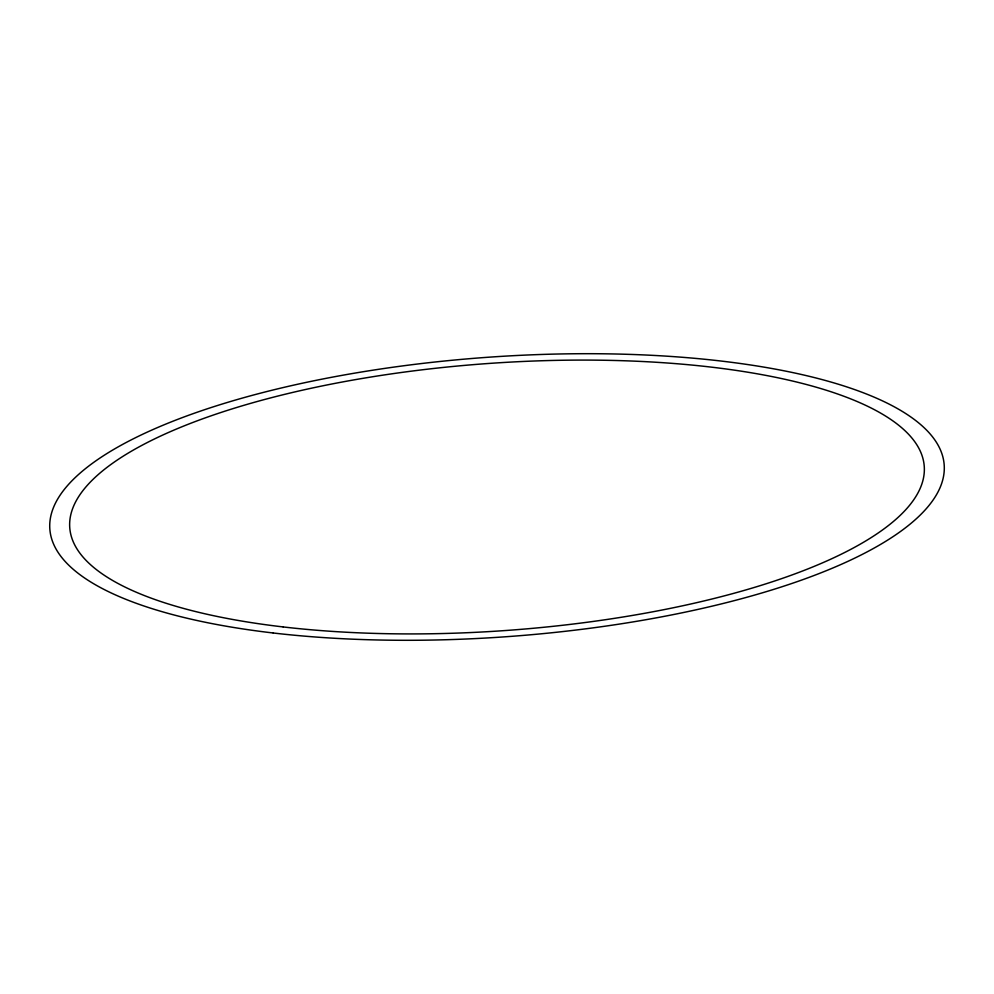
<?xml version="1.0" encoding="UTF-8"?>
<svg xmlns="http://www.w3.org/2000/svg" width="994" height="994" viewBox="0 0 994 994"><rect width="100%" height="100%" fill="white"/><g stroke="black" fill="none" stroke-linecap="round" stroke-linejoin="round"><path stroke-width="1.49" d="M273.238 632.992A448.331 140.03 -4.1 0 0 944.3 468.124A448.331 140.03 -4.1 0 0 273.462 389.884A448.331 140.03 -4.1 0 0 273.238 632.992M283.203 626.941A428.352 133.792 -4.1 0 0 924.358 469.404A428.352 133.792 -4.1 0 0 283.439 394.655A428.352 133.792 -4.1 0 0 283.203 626.941"/></g></svg>
